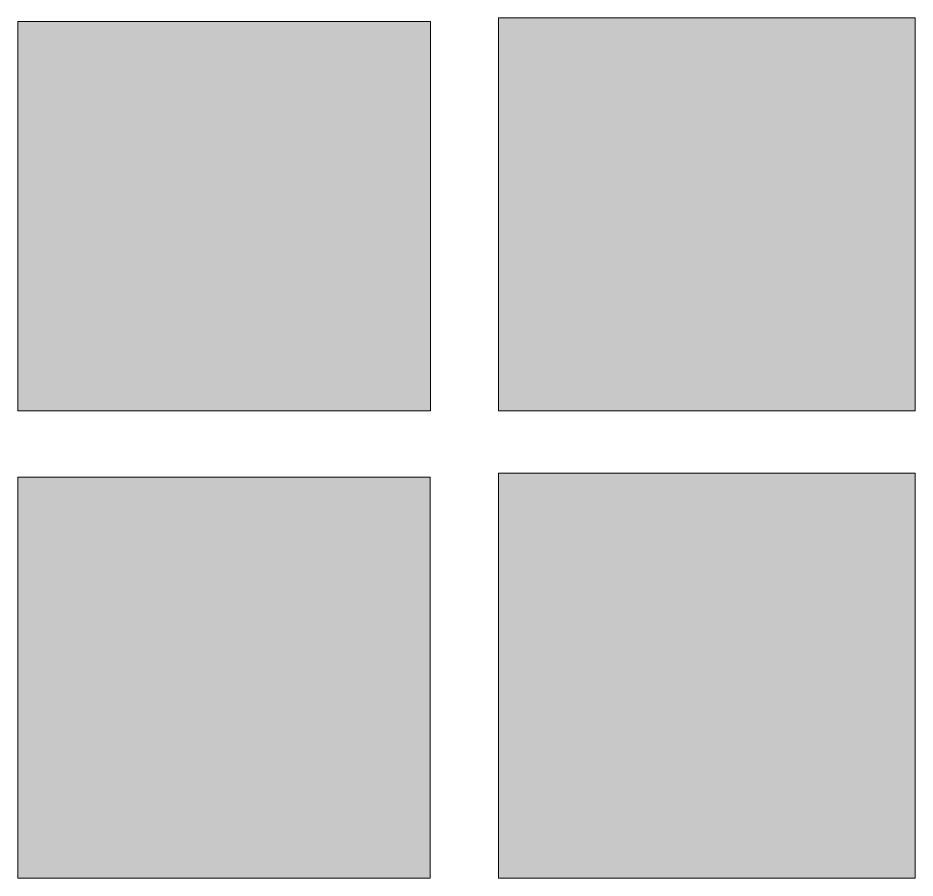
# Model space of a CAD drawing. Extents: x 846 to 947, y 375 to 797.
# Drawn here: x 928.125 to 929.704, y 457.123 to 458.636 of the extents above; entities that cross this region are included whole.
import ezdxf

# ---------------------------------------------------------------- set-up
doc = ezdxf.new("R2010")
doc.units = 0
doc.header["$MEASUREMENT"] = 0
doc.layers.add('Dim', color=252, linetype='CONTINUOUS', lineweight=0)
doc.layers.add('UG-Khartosha', color=252, linetype='CONTINUOUS', lineweight=20)

# ---------------------------------------------------------------- blocks, each defined once
blk = doc.blocks.new('fghty')
at = {"layer": 'UG-Khartosha', "true_color": 0xf8d48c}
blk.add_hatch(color=41, dxfattribs=at).paths.add_polyline_path([(-282.3478, -81.5166), (-282.3478, -80.7913), (-281.5786, -80.7913), (-281.5786, -81.5166)])
at = {"layer": 'UG-Khartosha', "true_color": 0x921802}
blk.add_hatch(color=24, dxfattribs=at).paths.add_polyline_path([(-283.2356, -80.7979), (-283.2356, -81.5166), (-282.4734, -81.5166), (-282.4734, -80.7979)])
at = {"layer": 'UG-Khartosha', "true_color": 0xffffff}
blk.add_hatch(color=7, dxfattribs=at).paths.add_polyline_path([(-283.2356, -82.379), (-283.2356, -81.6393), (-282.4741, -81.6393), (-282.4741, -82.379)])
at = {"layer": 'UG-Khartosha', "true_color": 0xefe62e}
blk.add_hatch(color=2, dxfattribs=at).paths.add_polyline_path([(-282.3478, -82.379), (-282.3478, -81.6318), (-281.5786, -81.6318), (-281.5786, -82.379)])
at = {"layer": 'UG-Khartosha', "color": 31}
blk.add_line((-282.3478, -81.5166), (-282.3478, -80.7979), dxfattribs=at)
at = {"layer": 'UG-Khartosha', "color": 7, "lineweight": 20}
for points in [[(-282.3478, -81.5166), (-282.3478, -80.7913), (-281.5786, -80.7913), (-281.5786, -81.5166)], [(-283.2356, -80.7979), (-283.2356, -81.5166), (-282.4734, -81.5166), (-282.4734, -80.7979)], [(-283.2356, -82.379), (-283.2356, -81.6393), (-282.4741, -81.6393), (-282.4741, -82.379)], [(-282.3478, -82.379), (-282.3478, -81.6318), (-281.5786, -81.6318), (-281.5786, -82.379)]]:
    blk.add_lwpolyline(points, close=True, dxfattribs=at)

msp = doc.modelspace()

# ---------------------------------------------------------------- block references
at = {"layer": 'Dim', "linetype": 'Continuous', "xscale": 0.952857142857144, "yscale": 0.952857142857144, "zscale": 0.952857142857144}
msp.add_blockref('fghty', (1198.0078, 535.6188), dxfattribs=at)

doc.saveas('drawing.dxf')
